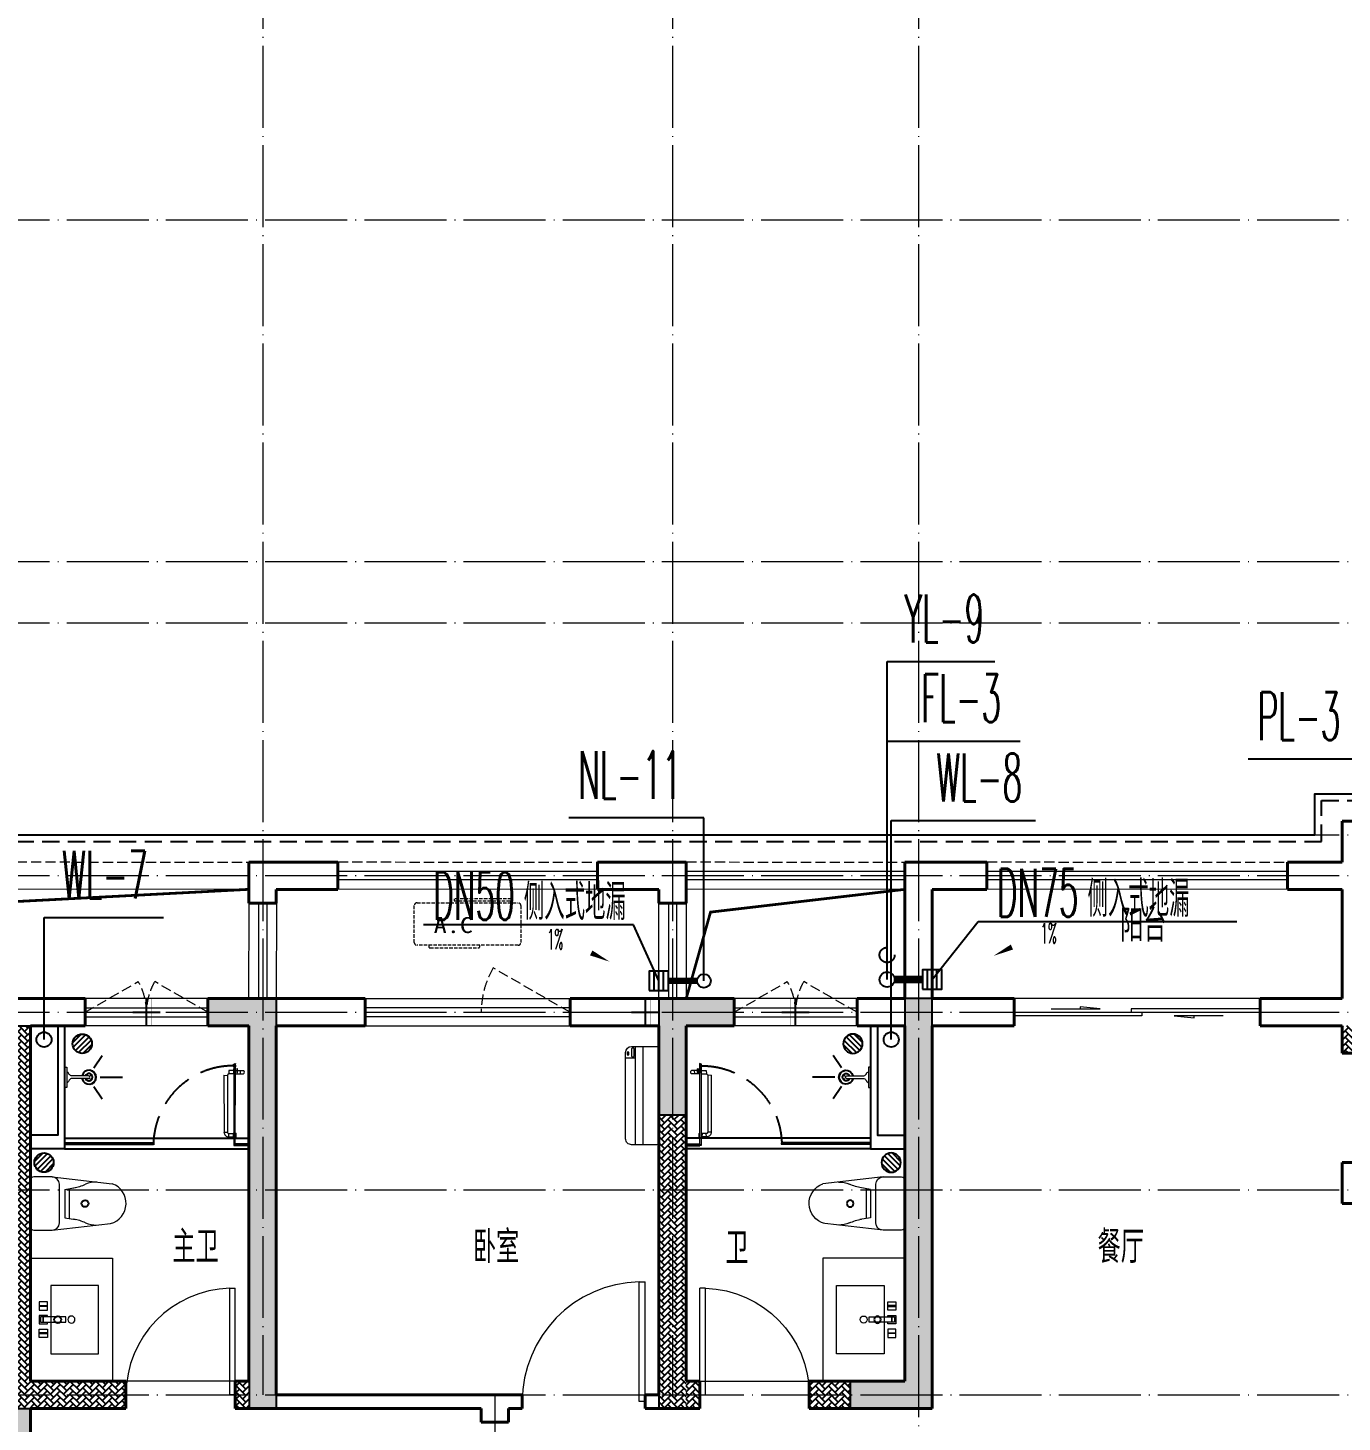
# Model space of a CAD drawing. Extents: x 27938 to 650306, y -92720 to 1524912.
# Drawn here: x 299599 to 309217, y 602149 to 612355 of the extents above; entities that cross this region are included whole.
import ezdxf

# ---------------------------------------------------------------- set-up
doc = ezdxf.new("R2010")
doc.units = 0
doc.header["$LTSCALE"] = 1000
doc.header["$MEASUREMENT"] = 0
for name, pattern in [('DASH', [0.35, 0.25, -0.1]), ('DOTE', [2.42, 2, -0.2, 0.02, -0.2]), ('HIDDEN', [0.375, 0.25, -0.125])]:
    doc.linetypes.add(name, pattern=pattern)
for name, color, linetype in [('COLUMN', 9, 'Continuous'), ('DIM_凝结', 3, 'Continuous'), ('DIM_废水', 3, 'Continuous'), ('DIM_污水', 3, 'Continuous'), ('DIM_雨水', 3, 'Continuous'), ('DIM_餐饮排水', 3, 'Continuous'), ('EQUIP_地漏', 7, 'Continuous'), ('EQUIP_污水', 7, 'Continuous'), ('IP-bath&kitchen-JOHNSON', 4, 'Continuous'), ('P-bath&kitchen-JOHNSON', 4, 'Continuous'), ('PIPE-凝结', 150, 'N'), ('PIPE-废水', 31, 'F'), ('PUB_TEXT', 4, 'Continuous'), ('TWT_LEAD', 3, 'Continuous'), ('VPIPE-凝结', 150, 'Continuous'), ('VPIPE-废水', 31, 'Continuous'), ('VPIPE-污水', 2, 'W'), ('VPIPE-雨水', 4, 'DASH'), ('保温', 6, 'Continuous'), ('机电标识类', 1, 'Continuous'), ('看线', 251, 'Continuous')]:
    doc.layers.add(name, color=color, linetype=linetype)
for name, color, linetype, lineweight in [('DOTE', 19, 'DOTE', 9), ('LVTRY', 1, 'Continuous', 13), ('PUB_HATCH', 8, 'Continuous', 9), ('WALL', 9, 'Continuous', 40), ('WINDOW', 8, 'Continuous', 15), ('平面-排水沟', 86, 'Continuous', 15), ('平面-栏杆', 135, 'Continuous', 15), ('平面-看线', 45, 'Continuous', 15), ('平面-空调室内机', 176, 'Continuous', 9), ('平面-空调预留孔', 173, 'Continuous', 15), ('空调', 76, 'Continuous', 13)]:
    doc.layers.add(name, color=color, linetype=linetype, lineweight=lineweight)
doc.styles.add('_TCH_DIM', font='SIMPLEX.shx', dxfattribs={"width": 0.6, "oblique": 10, "bigfont": 'hztxt.shx'})
doc.styles.add('_TWT_SERIAL', font='simplex.shx', dxfattribs={"width": 0.6, "oblique": 10, "height": 3, "bigfont": 'aadri.shx'})
doc.styles.get("Standard").update_dxf_attribs({"font": 'gbenor.shx', "bigfont": 'gbcbig.shx'})
doc.styles.add('黑体', font='simhei.ttf')
doc.linetypes.add('F', pattern='A,3,-0.2,["F",Standard,S=0.25,R=0,X=-0.1,Y=-0.115],-0.2', length=3.4)
doc.linetypes.add('N', pattern='A,3,-0.2,["N",Standard,S=0.25,R=0,X=-0.1,Y=-0.115],-0.2', length=3.4)
doc.linetypes.add('W', pattern='A,3,-0.2,["W",Standard,S=0.25,R=0,X=-0.1,Y=-0.115],-0.2', length=3.4)

# ---------------------------------------------------------------- blocks, each defined once
blk = doc.blocks.new('rrrrrrrrrrrra')
at = {"color": 0}
for p, q in [((-112, 459), (-112, 324)), ((253, 484), (-87, 484)), ((278, 324), (278, 459)), ((-112, 324), (-64, -103)), ((278, 324), (228, -116)), ((-59, 271), (224, 271)), ((-21, 232), (-34, 154)), ((186, 232), (-21, 232)), ((186, 232), (199, 154)), ((191, 200), (-26, 200))]:
    blk.add_line(p, q, dxfattribs=at)
for centre, radius, start, end in [((-87, 459), 25, 90, 180), ((253, 459), 25, 0, 90), ((-59, 324), 53.3, 180, 270), ((224, 324), 53.3, 270, 0), ((-323, 210), 294, 333.5369, 351.4828), ((488, 210), 294, 188.5172, 206.4631), ((149, -3), 224, 158.5202, 180), ((16, -3), 224, 0, 21.4798), ((84, -64), 153, 195.0773, 340.1181)]:
    blk.add_arc(centre, radius, start, end, dxfattribs=at)
blk = doc.blocks.new('A$C1E0F638F')
at = {"color": 0}
for points in [[(500, 435), (500, 85), (0, 85), (0, 435)], [(270, 30), (230, 30), (230, 195), (270, 195)], [(120, 0), (180, 0), (180, 60), (120, 60)], [(147, 55), (153, 55), (153, 5), (147, 5)], [(230, 30), (270, 30), (270, 10), (230, 10)], [(380, 0), (320, 0), (320, 60), (380, 60)], [(353, 55), (347, 55), (347, 5), (353, 5)]]:
    blk.add_lwpolyline(points, close=True, dxfattribs=at)
blk.add_lwpolyline([(270, 60), (280, 60), (280, 0), (220, 0), (220, 60), (230, 60)], dxfattribs=at)
blk.add_circle((250, 236), 26, dxfattribs=at)
blk = doc.blocks.new('135')
blk.add_hatch(color=0).paths.add_polyline_path([(5, 2), (4, -1), (-5, 2), (-4, 5)])
at = {"color": 0}
for p, q in [((-6, 19), (-3, 19)), ((-3, 19), (-6, 19)), ((-6, 3), (5, -2)), ((-6, 3), (-5, 3)), ((-5, 11), (-5, 31)), ((5, 11), (-5, 11)), ((5, 10), (-5, 10)), ((-5, 3), (-4, 6)), ((-4, 6), (5, 2)), ((0, 0), (0, 39)), ((6, 19), (3, 19)), ((3, 19), (6, 19)), ((4, -1), (5, 2)), ((5, 11), (5, 32)), ((4, -1), (6, -2))]:
    blk.add_line(p, q, dxfattribs=at)
for centre, radius, start, end in [((6, 16), 13.5, 151.0147, 204.8403), ((13, 4), 20.5, 163.0924, 182.0012), ((-6, 4), 1, 184.2275, 248.4661), ((-5, 22), 0.5, 335.7643, 151.0147), ((4, 18), 9.42, 155.7643, 171.9773), ((9, 15), 14.6, 166.278, 198.0953), ((14, 4), 19.5, 163.7443, 182.5269), ((-5, 3), 0.5, 181.9385, 247.2597), ((5, 22), 0.5, 29.8425, 204.574), ((-6, 17), 11.7, 10.475, 24.574), ((-6, 15), 12.4, 338.6449, 16.0476), ((29, 7), 24, 172.9439, 199.2318), ((-6, 16), 13.4, 334.9111, 29.8425), ((26, 6), 20.6, 169.1454, 199.9526), ((6, -1), 1.17, 247.4597, 19.9526), ((6, -1), 0.5, 247.4597, 19.2318)]:
    blk.add_arc(centre, radius, start, end, dxfattribs=at)
blk.add_open_spline([(-5, 31), (-4, 31), (-2, 33), (1, 29), (3, 31), (5, 32)], degree=3, knots=[0, 0, 0, 0, 3.066329, 6.218313, 11.124135, 11.124135, 11.124135, 11.124135], dxfattribs=at)
blk = doc.blocks.new('SDFAWERAWER')
at = {"layer": 'LVTRY', "color": 0}
for p, q in [((593988, -1242191), (593978, -1242214)), ((594017, -1242203), (593988, -1242191)), ((594016, -1242220), (594027, -1242193)), ((594023, -1242211), (594030, -1242194)), ((594025, -1242211), (594031, -1242197)), ((594027, -1242193), (594033, -1242195)), ((594030, -1242194), (594031, -1242197)), ((594032, -1242197), (594033, -1242195)), ((594033, -1242195), (594034, -1242197)), ((593941, -1242210), (593784, -1242595)), ((593965, -1242220), (593807, -1242604)), ((593941, -1242210), (593965, -1242220)), ((594007, -1242226), (593978, -1242214)), ((594016, -1242220), (594022, -1242223)), ((594026, -1242204), (594018, -1242222)), ((594018, -1242222), (594021, -1242220)), ((594025, -1242211), (594021, -1242220)), ((594023, -1242221), (594022, -1242223)), ((594022, -1242223), (594024, -1242222)), ((594024, -1242221), (594024, -1242222)), ((594028, -1242234), (594078, -1242255)), ((594034, -1242198), (594034, -1242197)), ((594047, -1242201), (594036, -1242229)), ((594036, -1242229), (594039, -1242230)), ((594037, -1242211), (594088, -1242232)), ((594039, -1242230), (594045, -1242214)), ((594039, -1242230), (594042, -1242228)), ((594042, -1242228), (594051, -1242205)), ((594050, -1242202), (594043, -1242218)), ((594047, -1242201), (594050, -1242202)), ((594050, -1242202), (594051, -1242205)), ((594057, -1242246), (594067, -1242223)), ((593784, -1242595), (593807, -1242604)), ((593803, -1242641), (593813, -1242618)), ((593803, -1242641), (593833, -1242653)), ((593813, -1242618), (593842, -1242630)), ((593842, -1242630), (593833, -1242653)), ((593834, -1242656), (593833, -1242653)), ((593845, -1242629), (593834, -1242656)), ((593836, -1242657), (593834, -1242656)), ((593848, -1242630), (593836, -1242657)), ((593845, -1242629), (593842, -1242630)), ((593848, -1242630), (593845, -1242629)), ((593847, -1242662), (593858, -1242634)), ((593847, -1242662), (593850, -1242663)), ((593850, -1242663), (593861, -1242635)), ((593852, -1242662), (593862, -1242637)), ((593858, -1242634), (593861, -1242635)), ((593861, -1242635), (593862, -1242637))]:
    blk.add_line(p, q, dxfattribs=at)
blk.add_lwpolyline([(593823, -1242717), (594046, -1242174), (594037, -1242170), (593814, -1242713)], close=True, dxfattribs=at)
blk.add_arc((594075, -1242240), 15.3, 281.7932, 33.7019, dxfattribs=at)
for centre, major_axis, start_param, end_param in [((593974, -1242224), (3.93, 9.6), 0, 1.570796), ((593817, -1242608), (13.5, 33.1), 1.570796, 3.141593), ((593817, -1242608), (3.93, 9.6), 1.570796, 3.141593)]:
    blk.add_ellipse(centre, major_axis=major_axis, ratio=1, start_param=start_param, end_param=end_param, dxfattribs=at)
at = {"layer": 'P-bath&kitchen-JOHNSON', "color": 0, "linetype": 'DASH'}
blk.add_arc((593810, -1242714), 586, 67.5369, 157.1325, dxfattribs=at)
at = {"layer": 'LVTRY', "color": 8, "xscale": -1, "rotation": 157.7329157530927}
blk.add_blockref('135', (594045, -1242162), dxfattribs=at)
blk = doc.blocks.new('A$C5DCB2F21')
at = {"layer": 'IP-bath&kitchen-JOHNSON', "color": 0}
for p, q in [((-68, -213), (-158, -275)), ((0, -261), (0, -425)), ((68, -213), (158, -275))]:
    blk.add_line(p, q, dxfattribs=at)
for centre, major_axis, ratio, start_param, end_param in [((0, -179), (-51, 0), 0.990052, -1.36297, 4.504563), ((0, -178), (-26.8, 0), 0.994812, -1.167677, 4.309269)]:
    blk.add_ellipse(centre, major_axis=major_axis, ratio=ratio, start_param=start_param, end_param=end_param, dxfattribs=at)
at = {"layer": 'LVTRY', "color": 0}
for p, q in [((74, 0), (-74, 0)), ((-10, -174), (-10, -49)), ((11, -174), (11, -49))]:
    blk.add_line(p, q, dxfattribs=at)
blk.add_lwpolyline([(74, 0), (74, -16), (-74, -16), (-74, 0)], dxfattribs=at)
for points in [[(-26, -31, -0.364142), (-38, -16, -0.020495)], [(-10, -49, 0.214893), (-26, -31, 7.649644)], [(11, -49, -0.21439), (26, -31, -7.649644)], [(26, -31, 0.364142), (38, -16, 0.020495)]]:
    blk.add_lwpolyline(points, format="xyb", dxfattribs=at)
blk.add_arc((0, -174), 10.5, 180, 0, dxfattribs=at)
for centre, major_axis, ratio, start_param, end_param in [((0, -181), (53.6, 0), 0.987577, 1.76809, 7.656688), ((-12, -165), (0, 1.43), 0.85, -1.570796, 4.712389), ((-12, -189), (0, 1.43), 0.85, 4.712389, 10.995574), ((12, -165), (0, 1.43), 0.85, 4.712389, 10.995574), ((12, -189), (0, 1.43), 0.85, 4.712389, 10.995574)]:
    blk.add_ellipse(centre, major_axis=major_axis, ratio=ratio, start_param=start_param, end_param=end_param, dxfattribs=at)
blk = doc.blocks.new('GDGDRGDGRD')
at = {"layer": 'IP-bath&kitchen-JOHNSON', "color": 0}
for p, q in [((490533, 524228), (491883, 524228)), ((490533, 524193), (491183, 524193)), ((491183, 524183), (491183, 524193)), ((490533, 524183), (491183, 524183)), ((490533, 524148), (491883, 524148)), ((491883, 524183), (491783, 524183)), ((491783, 524173), (491783, 524183)), ((491883, 524173), (491783, 524173))]:
    blk.add_line(p, q, dxfattribs=at)
for points in [[(490533, 525048), (490533, 524148), (490283, 524148)], [(490483, 525048), (490483, 524248), (490283, 524248)]]:
    blk.add_lwpolyline(points, dxfattribs=at)
at = {"layer": 'LVTRY', "color": 0}
blk.add_lwpolyline([(490883, 522448), (490283, 522448), (490283, 523348), (490883, 523348)], close=True, dxfattribs=at)
at = {"layer": 'IP-bath&kitchen-JOHNSON', "color": 8}
for name, p, rotation in [('A$C5DCB2F21', (490533, 524673), 90.008488524447), ('SDFAWERAWER', (-528536, 1449334), 22.25976934310711)]:
    blk.add_blockref(name, p, dxfattribs=dict(at, rotation=rotation))
at = {"layer": 'LVTRY', "color": 8, "extrusion": (0, 0, -1), "xscale": -1, "zscale": -1, "rotation": 270}
blk.add_blockref('rrrrrrrrrrrra', (-490766, 523666), dxfattribs=at)
at = {"layer": 'LVTRY', "color": 8, "xscale": -1, "rotation": 270}
blk.add_blockref('A$C1E0F638F', (490347, 522649), dxfattribs=at)
blk = doc.blocks.new('FSFSFSFS')
at = {"layer": 'IP-bath&kitchen-JOHNSON', "color": 0}
for p, q in [((496432, 524228), (495082, 524228)), ((496432, 524193), (495782, 524193)), ((495782, 524183), (495782, 524193)), ((495082, 524183), (495182, 524183)), ((495082, 524173), (495182, 524173)), ((496432, 524148), (495082, 524148)), ((495182, 524173), (495182, 524183)), ((496432, 524183), (495782, 524183))]:
    blk.add_line(p, q, dxfattribs=at)
for points in [[(496432, 525048), (496432, 524148), (496682, 524148)], [(496482, 525048), (496482, 524248), (496682, 524248)]]:
    blk.add_lwpolyline(points, dxfattribs=at)
at = {"layer": 'LVTRY', "color": 0}
blk.add_lwpolyline([(496082, 522448), (496682, 522448), (496682, 523348), (496082, 523348)], close=True, dxfattribs=at)
at = {"layer": 'IP-bath&kitchen-JOHNSON', "color": 8, "xscale": -1}
for name, p, rotation in [('SDFAWERAWER', (1515501, 1449334), 337.7402306568929), ('A$C5DCB2F21', (496432, 524673), 269.991511475553)]:
    blk.add_blockref(name, p, dxfattribs=dict(at, rotation=rotation))
at = {"layer": 'LVTRY', "color": 8, "extrusion": (0, 0, -1), "zscale": -1, "rotation": 90.00000000000001}
blk.add_blockref('rrrrrrrrrrrra', (-496199, 523666), dxfattribs=at)
at = {"layer": 'LVTRY', "color": 8, "rotation": 90.00000000000001}
blk.add_blockref('A$C1E0F638F', (496617, 522649), dxfattribs=at)
blk = doc.blocks.new('gdfgdgdgr')
at = {"layer": 'PUB_HATCH'}
for points in [[(506078, 529114), (506378, 529114), (506378, 526314), (506578, 526314), (506578, 529314), (506078, 529314)], [(509928, 529114), (509928, 529314), (509378, 529314), (509378, 528464), (509578, 528464), (509578, 529114)], [(511378, 529314), (511178, 529314), (511178, 529114), (511178, 529114), (511178, 526514), (510778, 526514), (510778, 526314), (511378, 526314)]]:
    blk.add_hatch(color=256, dxfattribs=at).paths.add_polyline_path(points)
at = {"layer": 'COLUMN', "color": 8}
for p, q in [((506578, 529314), (506078, 529314)), ((506078, 529314), (506078, 529114)), ((506578, 526314), (506578, 529314)), ((509928, 529314), (509378, 529314)), ((509378, 529314), (509378, 528464)), ((509928, 529114), (509928, 529314)), ((511378, 529314), (511178, 529314)), ((511178, 529314), (511178, 529114)), ((511378, 526314), (511378, 529314)), ((506078, 529114), (506378, 529114)), ((506378, 529114), (506378, 526314)), ((509578, 528464), (509578, 529114)), ((509578, 529114), (509928, 529114)), ((511178, 529114), (511178, 529114)), ((511178, 529114), (511178, 526514)), ((509378, 528464), (509578, 528464)), ((511178, 526514), (510778, 526514)), ((510778, 526514), (510778, 526314)), ((506378, 526314), (506578, 526314)), ((510778, 526314), (511378, 526314))]:
    blk.add_line(p, q, dxfattribs=at)
blk = doc.blocks.new('dongkong')
at = {"color": 0}
blk.add_wipeout([(-603756, 210771), (-603756, 210571), (-603836, 210571), (-603836, 210771)], dxfattribs=at)
at = {"layer": '机电标识类', "color": 0, "linetype": 'DASH', "ltscale": 400}
for p, q in [((-603796, 210771), (-603796, 210571)), ((-603896, 210671), (-603696, 210671))]:
    blk.add_line(p, q, dxfattribs=at)
at = {"layer": '空调', "color": 0, "linetype": 'DASH', "const_width": 2}
blk.add_lwpolyline([(-603756, 210771), (-603756, 210571), (-603836, 210571), (-603836, 210771)], close=True, dxfattribs=at)
blk = doc.blocks.new('A$C001338C2')
at = {"color": 0}
for p, q in [((845, 304), (55, 304)), ((109, 215), (109, 304)), ((0, 249), (0, 22)), ((900, 22), (900, 249)), ((22, 0), (878, 0))]:
    blk.add_line(p, q, dxfattribs=at)
at = {"color": 0, "lineweight": 5}
for p, q in [((900, 215), (0, 215)), ((900, 143), (0, 143))]:
    blk.add_line(p, q, dxfattribs=at)
at = {"color": 0}
for points in [[(73, 275), (57, 275, -0.414214), (51, 281), (51, 283, -0.414214), (57, 289), (73, 289, -0.414214), (79, 283), (79, 281, -0.414214)], [(89, 226), (22, 226, -0.414214), (17, 232), (17, 243, -0.414214), (22, 249), (89, 249, -0.414214), (95, 243), (95, 232, -0.414214)]]:
    blk.add_lwpolyline(points, format="xyb", close=True, dxfattribs=at)
for centre, radius, start, end in [((55, 249), 55, 90, 180), ((845, 249), 55, 360, 90), ((22, 22), 22, 180, 270), ((878, 22), 22, 270, 360)]:
    blk.add_arc(centre, radius, start, end, dxfattribs=at)
blk = doc.blocks.new('A$C263B1184')
at = {"layer": '保温', "linetype": 'ByBlock', "ltscale": 10}
h = blk.add_hatch(dxfattribs=at)
h.set_pattern_fill('AR-HBONE', color=251, scale=55)
h.set_pattern_definition([(45, (-1012960.393, -342660.66), (0, 47.4157523), [100.584, -33.528]), (135, (-1012936.685, -342636.954), (3e-15, 47.4157523), [100.584, -33.528])])
h.paths.add_polyline_path([(3900, 8800), (3900, 9000), (4100, 9000), (4100, 8800)])
h = blk.add_hatch(dxfattribs=at)
h.set_pattern_fill('AR-HBONE', color=251, scale=55)
h.set_pattern_definition([(45, (-1017960.394, -343310.663), (0, 47.4157523), [100.584, -33.528]), (135, (-1017936.686, -343286.955), (3e-15, 47.4157523), [100.584, -33.528])])
h.paths.add_polyline_path([(8900, 6200), (8900, 8350), (9100, 8350), (9100, 6200)])
h = blk.add_hatch(dxfattribs=at)
h.set_pattern_fill('AR-HBONE', color=251, scale=55)
h.set_pattern_definition([(45, (-1016860.394, -345260.66), (0, 47.4157523), [100.584, -33.528]), (135, (-1016836.686, -345236.954), (3e-15, 47.4157523), [100.584, -33.528])])
h.paths.add_polyline_path([(7700, 6200), (7700, 6400), (8000, 6400), (8000, 6200)])
h = blk.add_hatch(dxfattribs=at)
h.set_pattern_fill('AR-HBONE', color=251, scale=55)
h.set_pattern_definition([(45, (-1017760.394, -345260.66), (0, 47.4157523), [100.584, -33.528]), (135, (-1017736.686, -345236.954), (3e-15, 47.4157523), [100.584, -33.528])])
h.paths.add_polyline_path([(8800, 6200), (8800, 6400), (8900, 6400), (8900, 6200)])
h = blk.add_hatch(dxfattribs=at)
h.set_pattern_fill('AR-HBONE', color=251, scale=55)
h.set_pattern_definition([(45, (-1021060.394, -345260.66), (0, 47.4157523), [100.584, -33.528]), (135, (-1021036.686, -345236.954), (3e-15, 47.4157523), [100.584, -33.528])])
h.paths.add_polyline_path([(12100, 6200), (12100, 6400), (12200, 6400), (12200, 6200)])
at = {"layer": '保温', "color": 251, "linetype": 'ByBlock', "ltscale": 10}
blk.add_line((9100, 6300), (9100, 6200), dxfattribs=at)
blk = doc.blocks.new('A$C6C4C4DE5')
at = {"layer": '保温', "linetype": 'ByBlock', "ltscale": 10}
h = blk.add_hatch(dxfattribs=at)
h.set_pattern_fill('AR-HBONE', color=251, scale=55)
h.set_pattern_definition([(45, (-445516.58, -596648.81), (0, 47.4157523), [100.584, -33.528]), (135, (-445492.87, -596625.102), (3e-15, 47.4157523), [100.584, -33.528])])
edge = h.paths.add_edge_path()
edge.add_line((200, 5200), (200, 7800))
edge.add_line((200, 7800), (0, 7800))
edge.add_line((0, 7800), (0, 5200))
edge.add_line((0, 5200), (200, 5200))
h = blk.add_hatch(dxfattribs=at)
h.set_pattern_fill('AR-HBONE', color=251, scale=55)
h.set_pattern_definition([(45, (-445516.58, -596648.81), (0, 47.4157523), [100.584, -33.528]), (135, (-445492.87, -596625.102), (3e-15, 47.4157523), [100.584, -33.528])])
edge = h.paths.add_edge_path()
edge.add_line((900, 5000), (900, 5200))
edge.add_line((900, 5200), (-700, 5200))
edge.add_line((-700, 5200), (-700, 5000))
edge.add_line((-700, 5000), (900, 5000))
at = {"layer": '保温', "linetype": 'Continuous', "ltscale": 10}
h = blk.add_hatch(dxfattribs=at)
h.set_pattern_fill('HEX', color=251, scale=10, angle=90, style=0)
h.set_pattern_definition([(90, (-503782.47, -516048.461), (-16.49778, 1e-15), [9.525, -19.05]), (210, (-503782.47, -516048.461), (8.24889, -14.2874966), [9.525, -19.05]), (150, (-503782.47, -516038.936), (-8.24889, -14.2874966), [9.525, -19.05])])
edge = h.paths.add_edge_path()
edge.add_line((200, 5000), (0, 5000))
edge.add_line((0, 5000), (0, 0))
edge.add_line((0, 0), (200, 0))
edge.add_line((200, 0), (200, 5000))
at = {"layer": '保温', "color": 251, "linetype": 'ByBlock', "ltscale": 10}
for p, q in [((0, 7800), (200, 7800)), ((0, 5000), (200, 5000)), ((0, 0), (200, 0))]:
    blk.add_line(p, q, dxfattribs=at)
blk = doc.blocks.new('GDGDGRDGDGDR')
at = {"layer": 'DOTE', "linetype": 'DOTE', "ltscale": 0.3}
for p, q in [((301317, 612949), (301317, 602349)), ((304317, 612949), (304317, 602349)), ((306117, 612949), (306117, 593949)), ((270117, 610949), (328917, 610949)), ((270117, 608449), (328917, 608449)), ((270117, 607999), (328917, 607999)), ((270117, 606449), (328917, 606449)), ((270117, 606149), (328917, 606149)), ((270117, 605149), (328917, 605149)), ((270117, 603849), (328917, 603849)), ((270117, 602349), (328917, 602349)), ((303017, 602349), (303017, 593949))]:
    blk.add_line(p, q, dxfattribs=at)
blk = doc.blocks.new('A$C12C278E8')
at = {"color": 8}
blk.add_wipeout([(-60, 0), (-60, -200), (-140, -200), (-140, 0)], dxfattribs=at)
at = {"layer": '机电标识类', "color": 8, "linetype": 'DASH', "ltscale": 400}
for p, q in [((-100, 0), (-100, -200)), ((-200, -100), (0, -100))]:
    blk.add_line(p, q, dxfattribs=at)
at = {"layer": '空调', "color": 8, "linetype": 'DASH', "const_width": 2}
blk.add_lwpolyline([(-60, 0), (-60, -200), (-140, -200), (-140, 0)], close=True, dxfattribs=at)
blk = doc.blocks.new('gsergvr')
at = {"layer": '平面-空调预留孔', "color": 0, "linetype": 'DASH', "ltscale": 0.1}
for p, q in [((34075, 17176), (34075, 17166)), ((34085, 17156), (34438, 17156)), ((34448, 17166), (34448, 17176))]:
    blk.add_line(p, q, dxfattribs=at)
blk.add_lwpolyline([(34729, 17176), (33989, 17176, -0.414214), (33969, 17196), (33969, 17466, -0.414214), (33989, 17486), (34729, 17486, -0.414214), (34749, 17466), (34749, 17196, -0.414214)], format="xyb", close=True, dxfattribs=at)
blk.add_lwpolyline([(34679, 17515), (34260, 17515), (34260, 17500), (34679, 17500)], close=True, dxfattribs=at)
for centre, start, end in [((34085, 17166), 180, 270), ((34438, 17166), 270, 0)]:
    blk.add_arc(centre, 10, start, end, dxfattribs=at)
at = {"layer": '平面-空调预留孔', "color": 0, "linetype": 'DASH', "ltscale": 0.1, "style": '黑体', "width": 1.2}
blk.add_text('A.C', height=117, dxfattribs=at).set_placement((34111, 17265))
blk = doc.blocks.new('rtyryrtyeeretee')
at = {"layer": '平面-空调预留孔', "color": 8}
blk.add_blockref('gsergvr', (635673, 326706), dxfattribs=at)
blk = doc.blocks.new('$TwtSys$00000137')
at = {"color": 7}
for p, q in [((-46.875, -93.75), (-46.875, 93.75)), ((0, -93.75), (0, 93.75)), ((46.875, -93.75), (46.875, 93.75))]:
    blk.add_line(p, q, dxfattribs=at)
blk.add_lwpolyline([(-93.75, -93.75), (93.75, -93.75), (93.75, 93.75), (-93.75, 93.75)], close=True, dxfattribs=at)
blk = doc.blocks.new('$WINLIB2D$00000001')
at = {"color": 0}
for points in [[(-0.5, 0.5), (-0.5, -0.5)], [(-0.5, 0.5), (0.5, 0.5)], [(0.5, -0.5), (0.5, 0.5)], [(0.5, 0.1667), (-0.5, 0.1667)], [(0.5, -0.1667), (-0.5, -0.1667)], [(-0.5, -0.5), (0.5, -0.5)]]:
    blk.add_lwpolyline(points, dxfattribs=at)
blk = doc.blocks.new('$DorLib2D$00000001')
for p, q in [((0.45, 0.975), (0.5, 0.975)), ((0.45, 0), (0.45, 0.975)), ((0.5, 0), (0.5, 0.975)), ((0.5, 0), (0.45, 0))]:
    blk.add_line(p, q)
at = {"lineweight": 13}
blk.add_arc((0.475, 0), 0.975, 91.4693, 180, dxfattribs=at)
blk = doc.blocks.new('$DorLib2D$00000131')
at = {"color": 0, "linetype": 'Continuous'}
for p, q in [((0.15, 0.125), (0.2319, 0.1973)), ((0.2319, 0.1973), (0.2319, 0.125)), ((-0.5, 0.125), (-0.5, 0)), ((0.0192, 0.125), (-0.5, 0.125)), ((0.0192, 0), (0.0192, 0.125)), ((0.35, 0.125), (0.15, 0.125)), ((-0.5, 0), (0.0192, 0)), ((-0.024, 0), (0.5, 0)), ((-0.024, -0.125), (-0.024, 0)), ((0.5, 0), (0.5, -0.125)), ((-0.35, -0.125), (-0.15, -0.125)), ((-0.2319, -0.1973), (-0.2319, -0.125)), ((-0.15, -0.125), (-0.2319, -0.1973)), ((0.5, -0.125), (-0.024, -0.125))]:
    blk.add_line(p, q, dxfattribs=at)
blk = doc.blocks.new('$TwtSys$00000141')
for p, q in [((-141, 12), (-15, 138)), ((-141, 12), (-15, 138)), ((-131, -53), (53, 131)), ((-131, -53), (53, 131)), ((-100, -100), (100, 100)), ((-100, -100), (100, 100)), ((-49, -131), (131, 49)), ((-49, -131), (131, 49)), ((17, -138), (138, -17)), ((17, -138), (138, -17))]:
    blk.add_line(p, q)
blk.add_circle((0, 0), 141)
blk.add_circle((0, 0), 141)
blk = doc.blocks.new('$TwtSys$00000147')
blk.add_circle((0, 0, 0), 25)

msp = doc.modelspace()

# ---------------------------------------------------------------- linework, layer by layer
at = {"layer": 'DIM_凝结'}
for p, q in [((304546.3, 606571.4), (303556.8, 606571.4)), ((304546.3, 605378.8), (304546.3, 606571.4))]:
    msp.add_line(p, q, dxfattribs=at)
at = {"layer": 'DIM_废水'}
for p, q in [((305886.6, 605388.3), (305886.6, 607133.8)), ((305886.6, 607133.8), (306861.4, 607133.8))]:
    msp.add_line(p, q, dxfattribs=at)
at = {"layer": 'DIM_污水'}
for p, q in [((305916.6, 606552.8), (306971.8, 606552.8)), ((299716.6, 604948.8), (299716.6, 605841.8)), ((299716.6, 605841.8), (300590, 605841.8))]:
    msp.add_line(p, q, dxfattribs=at)
at = {"layer": 'DIM_雨水'}
for p, q in [((305886.6, 605568.3), (305886.6, 607716.8)), ((305886.6, 607716.8), (306674.6, 607716.8))]:
    msp.add_line(p, q, dxfattribs=at)
at = {"layer": 'DIM_餐饮排水'}
msp.add_line((309516.6, 607001.9), (308528.9, 607001.9), dxfattribs=at)
at = {"layer": 'PIPE-凝结', "const_width": 45}
msp.add_lwpolyline([(304496.3, 605378.8), (304286.3, 605378.8)], dxfattribs=at)
at = {"layer": 'PIPE-废水', "const_width": 55}
msp.add_lwpolyline([(305941.6, 605388.3), (306146.3, 605388.3)], dxfattribs=at)
at = {"layer": 'TWT_LEAD'}
for p, q in [((304030, 605790.1), (302494.2, 605790.1)), ((304216.3, 605378.8), (304030, 605790.1)), ((306216.6, 605388.3), (306552, 605812.8)), ((306552, 605812.8), (308445.2, 605812.8))]:
    msp.add_line(p, q, dxfattribs=at)
at = {"layer": 'VPIPE-凝结'}
msp.add_circle((304546.3, 605378.8), 50, dxfattribs=at)
at = {"layer": 'VPIPE-废水'}
msp.add_circle((305886.6, 605388.3), 55, dxfattribs=at)
at = {"layer": 'VPIPE-污水'}
msp.add_circle((299716.6, 604948.8), 55, dxfattribs=at)
at = {"layer": 'VPIPE-雨水'}
msp.add_circle((305886.6, 605568.3), 55, dxfattribs=at)
at = {"layer": 'WALL', "color": 8}
for p, q in [((309216.6, 606548.8), (309216.6, 606248.8)), ((309666.6, 606548.8), (309216.6, 606548.8)), ((301866.5, 606248.8), (301216.6, 606248.8)), ((301216.6, 606248.8), (301216.6, 605948.8)), ((301866.5, 606048.8), (301866.5, 606248.8)), ((304416.6, 606248.8), (303766.5, 606248.8)), ((303766.5, 606048.8), (303766.5, 606248.8)), ((304416.6, 606248.8), (304416.6, 605948.8)), ((306616.6, 606248.8), (306016.6, 606248.8)), ((306616.6, 606048.8), (306616.6, 606248.8)), ((309216.6, 606248.8), (308816.6, 606248.8)), ((308816.6, 606048.8), (308816.6, 606248.8)), ((301866.5, 606048.8), (301416.6, 606048.8)), ((301416.6, 606048.8), (301416.6, 605948.8)), ((304216.6, 606048.8), (303766.5, 606048.8)), ((304216.6, 606048.8), (304216.6, 605948.8)), ((306616.6, 606048.8), (306216.6, 606048.8)), ((309216.6, 606048.8), (308816.6, 606048.8)), ((301416.6, 605948.8), (301216.6, 605948.8)), ((304416.6, 605948.8), (304216.6, 605948.8)), ((300016.6, 605248.8), (299516.6, 605248.8)), ((300016.6, 605048.8), (300016.6, 605248.8)), ((301316.6, 605248.8), (300916.6, 605248.8)), ((300916.6, 605248.8), (300916.6, 605048.8)), ((302066.5, 605248.8), (301316.6, 605248.8)), ((302066.5, 605048.8), (302066.5, 605248.8)), ((303566.5, 605248.8), (303566.5, 605048.8)), ((299616.6, 605048.8), (299616.6, 602448.8)), ((299616.6, 605048.8), (300016.6, 605048.8)), ((300916.6, 605048.8), (301216.6, 605048.8)), ((301216.6, 605048.8), (301216.6, 602448.8)), ((301416.6, 605048.8), (302066.5, 605048.8)), ((301416.6, 605048.8), (301416.6, 602348.8)), ((309216.6, 604848.8), (309416.6, 604848.8)), ((309416.6, 604048.8), (309216.6, 604048.8)), ((309216.6, 604048.8), (309216.6, 603748.8)), ((309916.6, 603748.8), (309216.6, 603748.8)), ((300316.6, 602448.8), (299616.6, 602448.8)), ((300316.6, 602248.8), (300316.6, 602448.8)), ((301216.6, 602448.8), (301116.6, 602448.8)), ((301116.6, 602448.8), (301116.6, 602248.8)), ((304516.6, 602448.8), (304416.6, 602448.8)), ((304516.6, 602248.8), (304516.6, 602448.8)), ((306016.6, 602448.8), (305316.6, 602448.8)), ((305316.6, 602448.8), (305316.6, 602248.8)), ((303016.6, 602348.8), (301416.6, 602348.8)), ((303216.6, 602348.8), (303016.6, 602348.8)), ((303216.6, 602248.8), (303216.6, 602348.8)), ((304216.6, 602348.8), (304116.6, 602348.8)), ((304116.6, 602348.8), (304116.6, 602248.8)), ((299616.6, 602248.8), (299616.6, 597248.8)), ((299616.6, 602248.8), (300316.6, 602248.8)), ((301116.6, 602248.8), (301316.6, 602248.8)), ((302916.6, 602248.8), (301316.6, 602248.8)), ((302916.6, 602248.8), (302916.6, 602148.8)), ((303116.6, 602248.8), (303216.6, 602248.8)), ((303116.6, 602148.8), (303116.6, 602248.8)), ((304116.6, 602248.8), (304316.6, 602248.8)), ((304316.6, 602248.8), (304516.6, 602248.8)), ((305316.6, 602248.8), (306216.6, 602248.8)), ((302916.6, 602148.8), (303116.6, 602148.8))]:
    msp.add_line(p, q, dxfattribs=at)
at = {"layer": 'WINDOW'}
for p, q in [((301116.6, 602448.8), (300316.6, 602448.8)), ((304516.6, 602448.8), (305316.6, 602448.8))]:
    msp.add_line(p, q, dxfattribs=at)
at = {"layer": 'WINDOW', "color": 8, "linetype": 'DASH', "ltscale": 0.3}
msp.add_lwpolyline([(303566.5, 605148.8), (303003.4, 605473.4, 0.1314846), (302916.5, 605148.8)], format="xyb", dxfattribs=at)
at = {"layer": '平面-排水沟', "color": 8}
for points in [[(303570.4, 605655.6, 0, 0, 0), (303856.5, 605518.8, 0, 40, 0), (303721.2, 605583.5, 0, 0, 0)], [(306951.1, 605698.5, 0, 0, 0), (306665, 605561.7, 0, 40, 0), (306800.3, 605626.4, 0, 0, 0)]]:
    msp.add_lwpolyline(points, format="xyseb", dxfattribs=at)
at = {"layer": '平面-栏杆', "color": 8}
for points in [[(303766.5, 606178.8), (301866.5, 606179.1)], [(306016.6, 606178.8), (304416.6, 606179.1)], [(308816.6, 606178.8), (306616.6, 606179.1)], [(303766.5, 606118.8), (301866.5, 606119.1)], [(306016.6, 606118.8), (304416.6, 606119.1)], [(308816.6, 606118.8), (306616.6, 606119.1)], [(301286.9, 605948.8), (301286.6, 605248.8)], [(301346.9, 605948.8), (301346.6, 605248.8)], [(304286.6, 605948.8), (304286.3, 605248.8)], [(304346.6, 605948.8), (304346.3, 605248.8)]]:
    msp.add_lwpolyline(points, dxfattribs=at)
at = {"layer": '平面-看线', "color": 8, "linetype": 'DASH', "ltscale": 0.3}
for p, q in [((299516.6, 606249.1), (301216.6, 606248.8)), ((301866.5, 606249.1), (303766.5, 606248.8)), ((304416.6, 606249.1), (306016.6, 606248.8)), ((306616.6, 606249.1), (308816.6, 606248.8))]:
    msp.add_line(p, q, dxfattribs=at)
at = {"layer": '平面-看线', "color": 8}
for p, q in [((301216.6, 605248.8), (301216.9, 605948.8)), ((304216.3, 605248.8), (304216.6, 605948.8))]:
    msp.add_line(p, q, dxfattribs=at)
for points in [[(301216.6, 606048.8), (299516.6, 606049.1)], [(303766.5, 606048.8), (301866.5, 606049.1)], [(306016.6, 606048.8), (304416.6, 606049.1)], [(308816.6, 606048.8), (306616.6, 606049.1)], [(301416.9, 605948.8), (301416.6, 605248.8)], [(304416.6, 605948.8), (304416.3, 605248.8)]]:
    msp.add_lwpolyline(points, dxfattribs=at)
at = {"layer": '看线', "color": 8, "linetype": 'HIDDEN', "ltscale": 0.5}
msp.add_lwpolyline([(299516.6, 606398.8), (301066.5, 606398.8), (301066.5, 606398.8), (309066.6, 606398.8), (309066.8, 606698.8), (310766.6, 606698.8), (310766.6, 607748.8)], dxfattribs=at)
at = {"layer": '看线', "color": 8}
msp.add_lwpolyline([(299516.6, 606448.8), (301016.5, 606448.8), (301016.5, 606448.8), (309016.7, 606448.8), (309016.8, 606748.8), (310716.6, 606748.8), (310716.6, 607748.8)], dxfattribs=at)

# ---------------------------------------------------------------- block references
at = {"color": 8}
for name, p in [('gdfgdgdgr', (-205160.8, 75935)), ('rtyryrtyeeretee', (-367215.5, 261757.8)), ('GDGDRGDGRD', (-190665.9, 80000.3)), ('FSFSFSFS', (-190665.9, 80000.3))]:
    msp.add_blockref(name, p, dxfattribs=at)
at = {"layer": 'EQUIP_地漏'}
for name, p, xscale, yscale, zscale in [('$TwtSys$00000137', (304216.3, 605378.8), 0.75, 0.75, 0.75), ('$TwtSys$00000137', (306216.6, 605388.3), 0.75, 0.75, 0.75), ('$TwtSys$00000141', (305636.5, 604918.8), 0.5, -0.5, 0.5)]:
    msp.add_blockref(name, p, dxfattribs=dict(at, xscale=xscale, yscale=yscale, zscale=zscale))
at = {"layer": 'EQUIP_地漏', "xscale": 0.5, "zscale": 0.5}
for p, yscale, rotation in [((299996.7, 604918.8), 0.5, 180), ((299716.6, 604048.5), 0.5, 180.0000000000106), ((305916.6, 604048.5), -0.5, 1.06647678793406e-11)]:
    msp.add_blockref('$TwtSys$00000141', p, dxfattribs=dict(at, yscale=yscale, rotation=rotation))
at = {"layer": 'EQUIP_污水', "rotation": 1.065775117004206e-11}
for p in [(300016.7, 603748.7), (299816.7, 602898.8)]:
    msp.add_blockref('$TwtSys$00000147', p, dxfattribs=at)
at = {"layer": 'EQUIP_污水', "yscale": -1, "rotation": 180.0000000000106}
for p in [(305616.5, 603748.7), (305816.5, 602898.8)]:
    msp.add_blockref('$TwtSys$00000147', p, dxfattribs=at)
at = {"layer": 'WINDOW'}
for name, p, xscale, yscale, zscale, rotation in [('$WINLIB2D$00000001', (302816.5, 605148.8), -1500, 200, -1500, 180), ('$DorLib2D$00000001', (300716.6, 602348.8), -800, -800, -800, 180), ('$DorLib2D$00000001', (303666.6, 602298.8), -900, -900, -900, 180), ('$DorLib2D$00000001', (304916.6, 602348.8), -800, 800, -800, 1.247309936305199e-08)]:
    msp.add_blockref(name, p, dxfattribs=dict(at, xscale=xscale, yscale=yscale, zscale=zscale, rotation=rotation))
at = {"layer": '平面-空调预留孔', "color": 8, "xscale": -0.8000000000465648, "yscale": 0.8000000000465648, "zscale": 0.8000000000465646, "rotation": 89.99999976656984}
msp.add_blockref('A$C001338C2', (304216.5, 604899.1), dxfattribs=at)

# ---------------------------------------------------------------- texts
at = {"layer": 'DIM_凝结', "color": 7, "style": '_TWT_SERIAL', "width": 0.48}
msp.add_text('NL-11', height=350, dxfattribs=at).set_placement((303626.8, 606711.4))
at = {"layer": 'DIM_废水', "color": 7, "style": '_TWT_SERIAL', "width": 0.48}
msp.add_text('FL-3', height=350, dxfattribs=at).set_placement((306137.6, 607273.8))
at = {"layer": 'DIM_污水', "color": 7, "style": '_TWT_SERIAL', "width": 0.48}
for s, p in [('WL-8', (306248.9, 606692.8)), ('WL-7', (299850.2, 605981.8))]:
    msp.add_text(s, height=350, dxfattribs=at).set_placement(p)
at = {"layer": 'DIM_雨水', "color": 7, "style": '_TWT_SERIAL', "width": 0.48}
msp.add_text('YL-9', height=350, dxfattribs=at).set_placement((306013.4, 607856.8))
at = {"layer": 'DIM_餐饮排水', "color": 7, "style": '_TWT_SERIAL', "width": 0.48}
msp.add_text('PL-3', height=350, dxfattribs=at).set_placement((308598.9, 607141.9))
at = {"layer": 'PUB_TEXT', "color": 8}
for s, height, p in [('阳台', 236.31, (307592.2, 605666.1)), ('主卫', 236.31, (300655.2, 603313.1)), ('卧室', 236.31, (302855.2, 603313.1)), ('卫', 236.3, (304703, 603304.1)), ('餐厅', 236.31, (307426.5, 603313.1))]:
    msp.add_text(s, height=height, dxfattribs=at).set_placement(p)
at = {"layer": 'TWT_LEAD', "color": 7, "style": '_TWT_SERIAL'}
for s, height, width, p in [('DN50', 350, 0.48, (302564.2, 605825.1)), ('DN75', 350, 0.48, (306690, 605847.8)), ('侧入式地漏', 261.81, 0.6, (303228.2, 605825.1)), ('侧入式地漏', 261.81, 0.6, (307354, 605847.8))]:
    msp.add_text(s, height=height, dxfattribs=dict(at, width=width)).set_placement(p)
at = {"layer": '平面-排水沟', "color": 8, "style": '_TCH_DIM', "width": 0.423529}
for p in [(303398.5, 605609.3), (307009.8, 605652.2)]:
    msp.add_text('1%', height=148.75, dxfattribs=at).set_placement(p)

# ---------------------------------------------------------------- next in the draw order: block references
at = {"layer": '平面-空调室内机', "color": 8, "ltscale": 0.3, "xscale": -1, "rotation": 180}
for p in [(904262.6, 815819.8), (909012.6, 815819.6)]:
    msp.add_blockref('dongkong', p, dxfattribs=at)

# ---------------------------------------------------------------- next in the draw order: linework, layer by layer
at = {"color": 8, "const_width": 20}
msp.add_lwpolyline([(297816.6, 605248.8), (298036.5, 605882.2), (301216.6, 606048.8)], dxfattribs=at)
at = {"layer": 'WINDOW', "color": 8, "linetype": 'DASH', "ltscale": 0.3}
for points in [[(300016.6, 605148.8), (300406.3, 605373.7, -0.1316053), (300466.6, 605148.8)], [(300916.6, 605148.8), (300526.8, 605373.7, 0.1316053), (300466.6, 605148.8)], [(304766.6, 605148.8), (305156.3, 605373.7, -0.1316053), (305216.6, 605148.8)], [(305666.6, 605148.8), (305276.8, 605373.7, 0.1316053), (305216.6, 605148.8)]]:
    msp.add_lwpolyline(points, format="xyb", dxfattribs=at)

# ---------------------------------------------------------------- next in the draw order: block references
msp.add_blockref('GDGDGRDGDGDR', (0, 0))
at = {"color": 8}
msp.add_blockref('A$C6C4C4DE5', (299416.6, 597248.8), dxfattribs=at)
at = {"color": 8, "xscale": -1}
msp.add_blockref('A$C263B1184', (313316.6, 596048.8), dxfattribs=at)
at = {"layer": 'WINDOW', "xscale": 900, "yscale": 200, "zscale": 900, "rotation": 180}
msp.add_blockref('$WINLIB2D$00000001', (300466.6, 605148.8), dxfattribs=at)

# ---------------------------------------------------------------- next in the draw order: block references
at = {"color": 8}
msp.add_blockref('A$C12C278E8', (304216, 605248.8), dxfattribs=at)

# ---------------------------------------------------------------- next in the draw order: linework, layer by layer
at = {"color": 8, "const_width": 20}
msp.add_lwpolyline([(304416.3, 605248.8), (304594.5, 605882.2), (306016.6, 606048.8)], dxfattribs=at)
at = {"layer": 'DIM_污水'}
msp.add_line((305916.6, 604948.8), (305916.6, 606552.8), dxfattribs=at)
at = {"layer": 'VPIPE-污水'}
msp.add_circle((305916.6, 604948.8), 55, dxfattribs=at)
at = {"layer": 'WALL', "color": 8}
for p, q in [((306016.6, 606248.8), (306016.6, 605248.8)), ((306216.6, 606048.8), (306216.6, 605248.8)), ((309216.6, 606048.8), (309216.6, 605248.8)), ((304316.6, 605248.8), (303566.5, 605248.8)), ((304766.6, 605248.8), (304316.6, 605248.8)), ((304766.6, 605048.8), (304766.6, 605248.8)), ((306016.6, 605248.8), (305666.6, 605248.8)), ((305666.6, 605248.8), (305666.6, 605048.8)), ((306816.6, 605248.8), (306216.6, 605248.8)), ((306816.6, 605048.8), (306816.6, 605248.8)), ((309216.6, 605248.8), (308616.6, 605248.8)), ((308616.6, 605248.8), (308616.6, 605048.8)), ((303566.5, 605048.8), (304216.6, 605048.8)), ((304216.6, 605048.8), (304216.6, 602348.8)), ((304416.6, 605048.8), (304766.6, 605048.8)), ((304416.6, 605048.8), (304416.6, 602448.8)), ((305666.6, 605048.8), (306016.6, 605048.8)), ((306016.6, 605048.8), (306016.6, 602448.8)), ((306216.6, 605048.8), (306816.6, 605048.8)), ((306216.6, 605048.8), (306216.6, 602248.8)), ((308616.6, 605048.8), (309216.6, 605048.8)), ((309216.6, 605048.8), (309216.6, 604848.8))]:
    msp.add_line(p, q, dxfattribs=at)
at = {"layer": 'WINDOW'}
msp.add_line((308616.6, 605248.8), (306816.6, 605248.8), dxfattribs=at)

# ---------------------------------------------------------------- next in the draw order: block references
at = {"layer": 'WINDOW', "yscale": 200, "rotation": 180}
for name, p, xscale, zscale in [('$WINLIB2D$00000001', (305216.6, 605148.8), 900, 900), ('$DorLib2D$00000131', (307716.6, 605148.8), -1800, -1800)]:
    msp.add_blockref(name, p, dxfattribs=dict(at, xscale=xscale, zscale=zscale))

doc.saveas('drawing.dxf')
